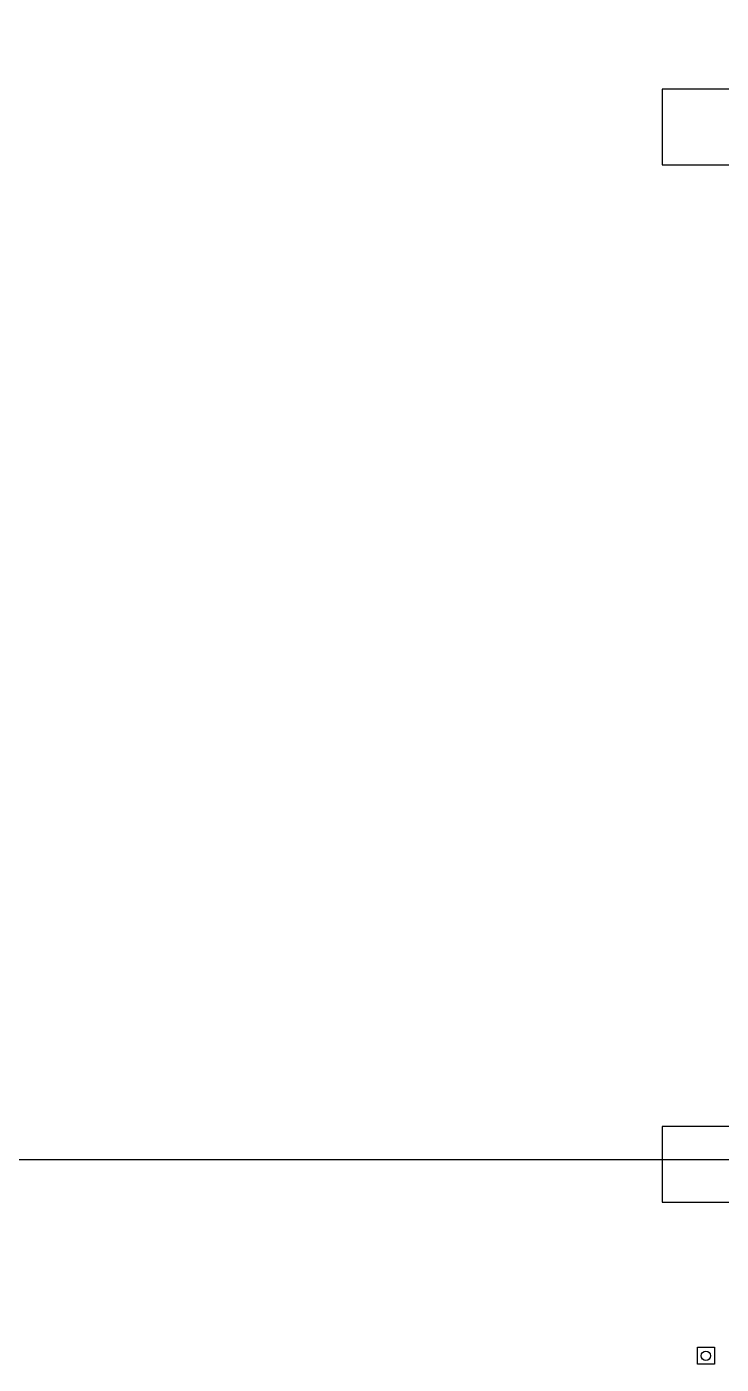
# Model space of a CAD drawing. Header units: millimetres. Extents: x 0 to 356400, y 0 to 68257.
# Drawn here: x 333413 to 333707, y 3513 to 4080 of the extents above; entities that cross this region are included whole.
import ezdxf

# ---------------------------------------------------------------- set-up
doc = ezdxf.new("R2010")
doc.units = ezdxf.units.MM
doc.header["$LTSCALE"] = 75
doc.layers.add('8', color=8, linetype='Continuous')
doc.layers.add('G(그리드1)', color=185, linetype='Continuous', plot=False)

# ---------------------------------------------------------------- blocks, each defined once
blk = doc.blocks.new('G$C7369CDF7')
at = {"layer": '8'}
for p, q in [((82830, 45350), (82830, 44250)), ((83630, 44250), (83630, 45350)), ((93830, 45350), (93830, 44250)), ((94630, 44250), (94630, 45350)), ((96170, 44624), (96170, 44804)), ((96170, 44804), (96350, 44804)), ((96350, 44804), (96350, 44624)), ((96350, 44624), (96170, 44624)), ((82830, 44250), (83630, 44250)), ((93830, 44250), (94630, 44250))]:
    blk.add_line(p, q, dxfattribs=at)
blk.add_circle((96260, 44714), 50, dxfattribs=at)

msp = doc.modelspace()

# ---------------------------------------------------------------- linework, layer by layer
at = {"layer": 'G(그리드1)'}
for points in [[(346075, 59900), (319475, 59900), (319475, 3600), (346075, 3600)], [(346075, 59900), (322175, 59900), (322175, 3600), (346075, 3600)]]:
    msp.add_lwpolyline(points, close=True, dxfattribs=at)

# ---------------------------------------------------------------- block references
at = {"xscale": 0.04000000000000001, "yscale": 0.04000000000000001, "zscale": 0.04000000000000001, "rotation": 270}
msp.add_blockref('G$C7369CDF7', (331912.17, 7367.09), dxfattribs=at)

doc.saveas('drawing.dxf')
